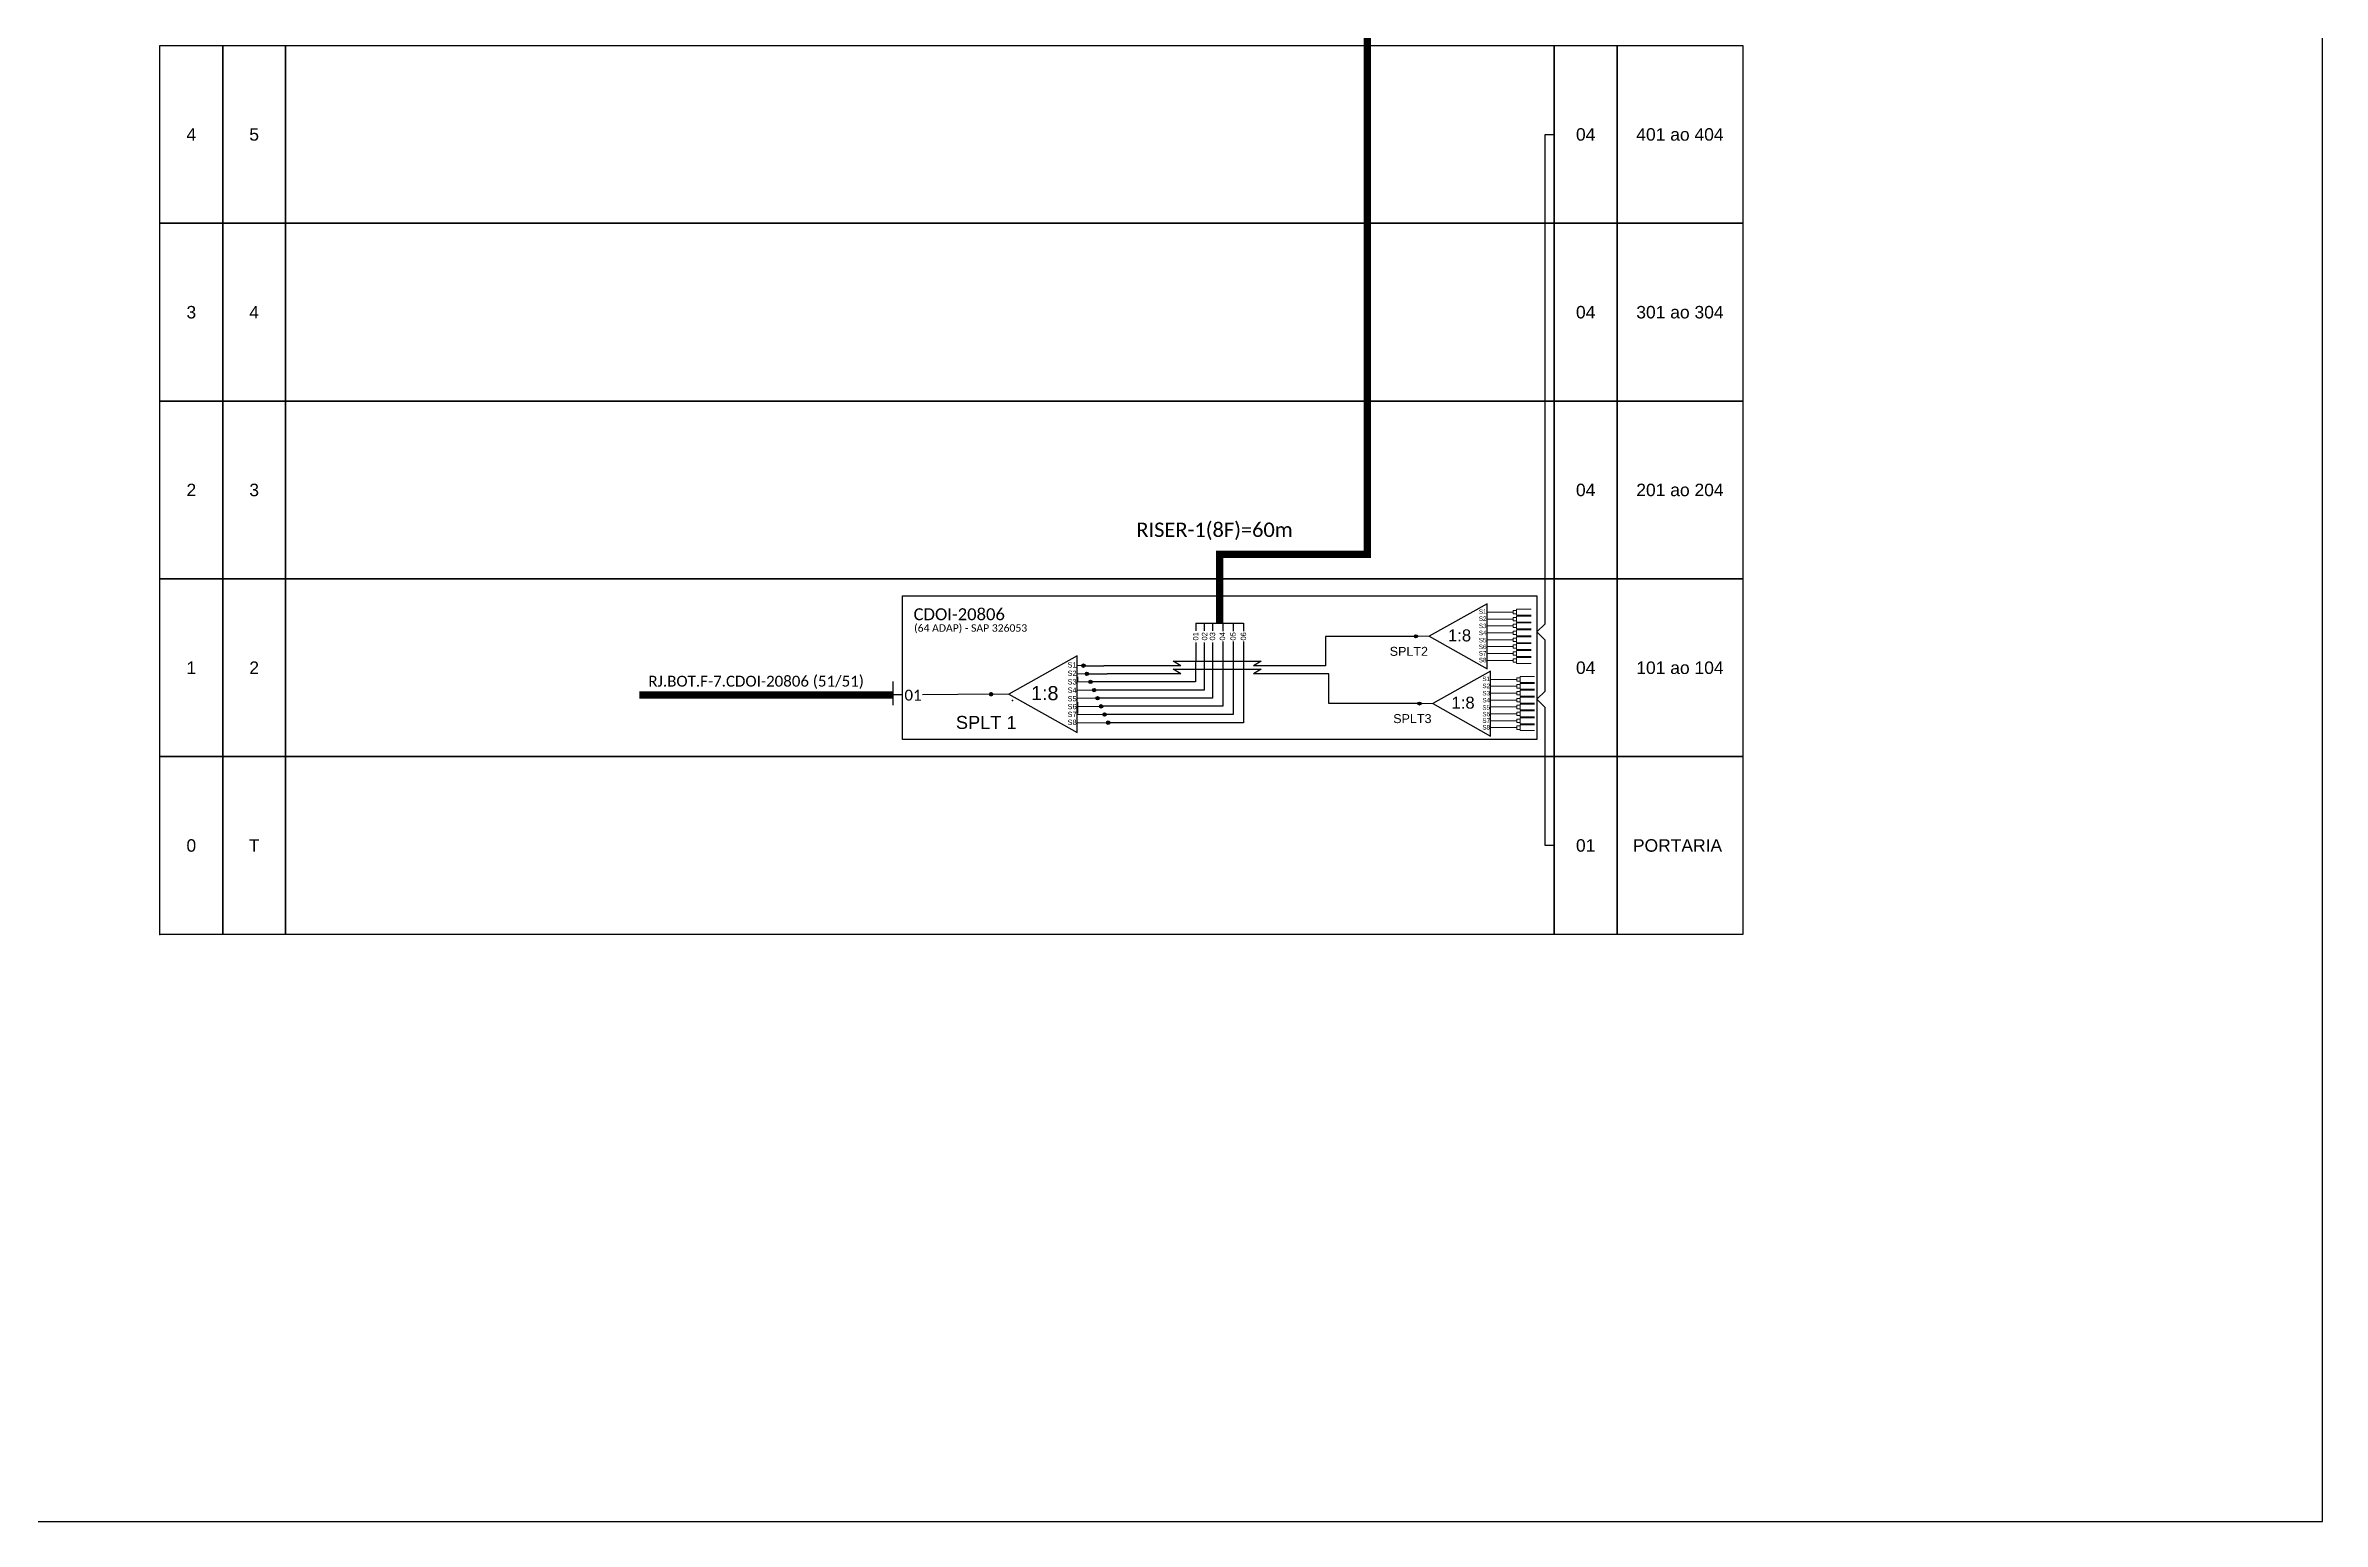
# Model space of a CAD drawing. Extents: x -89 to 1624, y 705 to 1299.
# Drawn here: x 1204.5 to 1623.7, y 705 to 976.9 of the extents above; entities that cross this region are included whole.
import ezdxf
from ezdxf.enums import TextEntityAlignment as Align

# ---------------------------------------------------------------- set-up
doc = ezdxf.new("R2010")
doc.units = 0
doc.styles.add('ARIAL', font='arial.ttf')
doc.styles.get("Standard").update_dxf_attribs({"font": 'arial.ttf'})
doc.styles.add('WMF-Calibri0', font='calibri.ttf')
doc.linetypes.add('RESERVA', pattern='A,0.5,-0.15,["RESERVA",Standard,S=0.18,R=0,X=0,Y=-0.1],-1.3', length=1.95)

# ---------------------------------------------------------------- blocks, each defined once
blk = doc.blocks.new('SPLT_1-8_SC-APC')
at = {"color": 1}
blk.add_lwpolyline([(-7.37, -2.1), (-17.04, -7.55), (-7.37, -13), (-7.37, -2.1)], dxfattribs=at)
at = {"color": 3, "lineweight": 0}
for points in [[(-2.99, -3.51), (-7.37, -3.51)], [(-2.41, -3.02), (-2.41, -4)], [(-2.41, -3.02), (0, -3.02)], [(-7.37, -4.66), (-2.99, -4.66)], [(-7.37, -5.82), (-2.99, -5.82)], [(-7.37, -6.97), (-2.99, -6.97)], [(-2.41, -4), (0, -4)], [(-2.41, -4.17), (-2.41, -5.16)], [(-2.41, -4.17), (0, -4.17)], [(-2.41, -5.16), (0, -5.16)], [(-2.41, -5.32), (-2.41, -6.31)], [(-2.41, -5.32), (0, -5.32)], [(-2.41, -6.31), (0, -6.31)], [(-2.41, -6.48), (-2.41, -7.46)], [(-2.41, -6.48), (0, -6.48)], [(-2.41, -7.46), (0, -7.46)], [(-7.37, -8.12), (-2.99, -8.12)], [(-7.37, -9.28), (-2.99, -9.28)], [(-7.37, -10.43), (-2.99, -10.43)], [(-2.41, -7.63), (-2.41, -8.62)], [(-2.41, -7.63), (0, -7.63)], [(-2.41, -8.62), (0, -8.62)], [(-2.41, -8.78), (-2.41, -9.77)], [(-2.41, -8.78), (0, -8.78)], [(-2.41, -9.77), (0, -9.77)], [(-2.41, -9.94), (-2.41, -10.92)], [(-2.41, -9.94), (0, -9.94)], [(-2.41, -10.92), (0, -10.92)], [(-2.41, -11.09), (-2.41, -12.08)], [(-2.41, -11.09), (0, -11.09)], [(-7.37, -11.58), (-2.99, -11.58)], [(-2.41, -12.08), (0, -12.08)]]:
    blk.add_lwpolyline(points, dxfattribs=at)
for points in [[(-2.99, -3.22), (-2.41, -3.22), (-2.41, -3.8), (-2.99, -3.8)], [(-2.99, -4.38), (-2.41, -4.38), (-2.41, -4.95), (-2.99, -4.95)], [(-2.99, -5.53), (-2.41, -5.53), (-2.41, -6.1), (-2.99, -6.1)], [(-2.99, -6.68), (-2.41, -6.68), (-2.41, -7.26), (-2.99, -7.26)], [(-2.99, -7.84), (-2.41, -7.84), (-2.41, -8.41), (-2.99, -8.41)], [(-2.99, -8.99), (-2.41, -8.99), (-2.41, -9.56), (-2.99, -9.56)], [(-2.99, -10.14), (-2.41, -10.14), (-2.41, -10.72), (-2.99, -10.72)], [(-2.99, -11.3), (-2.41, -11.3), (-2.41, -11.87), (-2.99, -11.87)]]:
    blk.add_lwpolyline(points, close=True, dxfattribs=at)
at = {"color": 1, "lineweight": 0}
blk.add_lwpolyline([(-17.04, -7.55), (-19.26, -7.55)], dxfattribs=at)
at = {"color": 1, "style": 'ARIAL'}
for s, height, p in [('S1', 0.75, (-8.74, -3.78)), ('1:8', 2, (-13.91, -8.4)), ('S2', 0.75, (-8.74, -4.97)), ('S3', 0.75, (-8.74, -6.18)), ('S4', 0.75, (-8.74, -7.36)), ('S5', 0.75, (-8.74, -8.57)), ('S6', 0.75, (-8.74, -9.69)), ('S7', 0.75, (-8.74, -10.78)), ('S8', 0.75, (-8.74, -11.9))]:
    blk.add_text(s, height=height, dxfattribs=at).set_placement(p)
blk = doc.blocks.new('SPLT_1-8_DIV_DIR')
h = blk.add_hatch(color=3)
h.dxf.hatch_style = 1
edge = h.paths.add_edge_path()
edge.add_arc((12.77, 4.04), 0.242, 0, 360)
h = blk.add_hatch(color=3)
h.dxf.hatch_style = 1
edge = h.paths.add_edge_path()
edge.add_arc((13.27, 2.88), 0.242, 0, 360)
h = blk.add_hatch(color=3)
h.dxf.hatch_style = 1
edge = h.paths.add_edge_path()
edge.add_arc((13.77, 1.73), 0.242, 0, 360)
h = blk.add_hatch(color=3)
h.dxf.hatch_style = 1
edge = h.paths.add_edge_path()
edge.add_arc((14.27, 0.58), 0.242, 0, 360)
h = blk.add_hatch(color=3)
h.dxf.hatch_style = 1
edge = h.paths.add_edge_path()
edge.add_arc((14.77, -0.58), 0.242, 0, 360)
h = blk.add_hatch(color=3)
h.dxf.hatch_style = 1
edge = h.paths.add_edge_path()
edge.add_arc((15.27, -1.73), 0.242, 0, 360)
h = blk.add_hatch(color=3)
h.dxf.hatch_style = 1
edge = h.paths.add_edge_path()
edge.add_arc((15.77, -2.88), 0.242, 0, 360)
h = blk.add_hatch(color=3)
h.dxf.hatch_style = 1
edge = h.paths.add_edge_path()
edge.add_arc((16.27, -4.04), 0.242, 0, 360)
at = {"color": 1}
blk.add_lwpolyline([(11.89, 5.45), (2.22, 0), (11.89, -5.45), (11.89, 5.45)], dxfattribs=at)
at = {"color": 7, "lineweight": 0}
for points in [[(12.77, 4.04), (11.89, 4.04)], [(11.89, 2.88), (13.27, 2.88)], [(11.89, 1.73), (13.77, 1.73)], [(11.89, 0.58), (14.27, 0.58)], [(11.89, -0.58), (14.77, -0.58)], [(11.89, -1.73), (15.27, -1.73)], [(11.89, -2.88), (15.77, -2.88)], [(11.89, -4.04), (16.27, -4.04)]]:
    blk.add_lwpolyline(points, dxfattribs=at)
at = {"color": 1, "lineweight": 0}
blk.add_lwpolyline([(2.22, 0), (0, 0)], dxfattribs=at)
at = {"color": 3}
for centre in [(12.77, 4.04), (13.27, 2.88), (13.77, 1.73), (14.27, 0.58), (14.77, -0.58), (15.27, -1.73), (15.77, -2.88), (16.27, -4.04)]:
    blk.add_circle(centre, 0.242, dxfattribs=at)
at = {"color": 1, "style": 'ARIAL'}
for s, height, p in [('S1', 0.75, (10.52, 3.77)), ('S2', 0.75, (10.52, 2.58)), ('1:8', 2, (5.35, -0.85)), ('S3', 0.75, (10.52, 1.37)), ('S4', 0.75, (10.52, 0.19)), ('S5', 0.75, (10.52, -1.02)), ('S6', 0.75, (10.52, -2.14)), ('S7', 0.75, (10.52, -3.24)), ('S8', 0.75, (10.52, -4.36))]:
    blk.add_text(s, height=height, dxfattribs=at).set_placement(p)

msp = doc.modelspace()

# ---------------------------------------------------------------- hatches: boundary and pattern name
h = msp.add_hatch(color=3)
h.dxf.hatch_style = 1
edge = h.paths.add_edge_path()
edge.add_arc((1456.82, 868.06), 0.282, 0, 360)
h = msp.add_hatch(color=3)
h.dxf.hatch_style = 1
edge = h.paths.add_edge_path()
edge.add_arc((1378.58, 857.39), 0.41, 0, 360)
h = msp.add_hatch(color=3)
h.dxf.hatch_style = 1
edge = h.paths.add_edge_path()
edge.add_arc((1457.47, 855.68), 0.282, 0, 360)

# ---------------------------------------------------------------- linework, layer by layer
at = {"color": 3}
msp.add_line((1395.59, 862.65), (1399.33, 862.65), dxfattribs=at)
at = {"color": 2}
for p, q in [((1413.54, 861.16), (1399.98, 861.16)), ((1440.8, 861.16), (1426.9, 861.16)), ((1440.8, 855.68), (1440.8, 861.16)), ((1457.47, 855.68), (1440.8, 855.68))]:
    msp.add_line(p, q, dxfattribs=at)
for points in [[(785.18, 705.02), (1623.75, 705.02), (1623.75, 1299.02), (785.18, 1299.02), (785.18, 705.02)], [(1394.5, 860.59), (1394.5, 859.7)]]:
    msp.add_lwpolyline(points)
at = {"color": 5, "const_width": 1.36}
msp.add_lwpolyline([(1447.84, 1162.56), (1447.84, 883.17), (1420.67, 883.17), (1420.67, 870.5)], dxfattribs=at)
for points in [[(1225.52, 976.88), (1237.09, 976.88), (1237.09, 944.14), (1225.52, 944.14)], [(1237.09, 976.88), (1248.67, 976.88), (1248.67, 944.14), (1237.09, 944.14)], [(1248.67, 976.88), (1482.28, 976.88), (1482.28, 944.14), (1248.67, 944.14)], [(1482.28, 976.88), (1493.85, 976.88), (1493.85, 944.14), (1482.28, 944.14)], [(1493.85, 976.88), (1517, 976.88), (1517, 944.14), (1493.85, 944.14)], [(1225.52, 944.14), (1237.09, 944.14), (1237.09, 911.4), (1225.52, 911.4)], [(1237.09, 944.14), (1248.67, 944.14), (1248.67, 911.4), (1237.09, 911.4)], [(1248.67, 944.14), (1482.28, 944.14), (1482.28, 911.4), (1248.67, 911.4)], [(1482.28, 944.14), (1493.85, 944.14), (1493.85, 911.4), (1482.28, 911.4)], [(1493.85, 944.14), (1517, 944.14), (1517, 911.4), (1493.85, 911.4)], [(1225.52, 911.4), (1237.09, 911.4), (1237.09, 878.65), (1225.52, 878.65)], [(1237.09, 911.4), (1248.67, 911.4), (1248.67, 878.65), (1237.09, 878.65)], [(1248.67, 911.4), (1482.28, 911.4), (1482.28, 878.65), (1248.67, 878.65)], [(1482.28, 911.4), (1493.85, 911.4), (1493.85, 878.65), (1482.28, 878.65)], [(1493.85, 911.4), (1517, 911.4), (1517, 878.65), (1493.85, 878.65)], [(1225.52, 878.65), (1237.09, 878.65), (1237.09, 845.91), (1225.52, 845.91)], [(1237.09, 878.65), (1248.67, 878.65), (1248.67, 845.91), (1237.09, 845.91)], [(1248.67, 878.65), (1482.28, 878.65), (1482.28, 845.91), (1248.67, 845.91)], [(1482.28, 878.65), (1493.85, 878.65), (1493.85, 845.91), (1482.28, 845.91)], [(1493.85, 878.65), (1517, 878.65), (1517, 845.91), (1493.85, 845.91)], [(1225.52, 845.91), (1237.09, 845.91), (1237.09, 813.17), (1225.52, 813.17)], [(1237.09, 845.91), (1248.67, 845.91), (1248.67, 813.17), (1237.09, 813.17)], [(1248.67, 845.91), (1482.28, 845.91), (1482.28, 813.17), (1248.67, 813.17)], [(1482.28, 845.91), (1493.85, 845.91), (1493.85, 813.17), (1482.28, 813.17)], [(1493.85, 845.91), (1517, 845.91), (1517, 813.17), (1493.85, 813.17)]]:
    msp.add_lwpolyline(points, close=True)
at = {"color": 3}
for points in [[(1482.28, 829.54), (1480.63, 829.54), (1480.63, 849.29), (1480.63, 854.95), (1479.06, 856.46), (1480.63, 857.96), (1480.63, 861.69), (1480.63, 861.69), (1480.63, 867.35), (1479.06, 868.86), (1480.63, 870.37), (1480.63, 960.51), (1482.28, 960.51)], [(1456.82, 868.06), (1440.15, 868.06), (1440.15, 862.65), (1426.9, 862.65)], [(1413.54, 862.65), (1399.33, 862.65)], [(1413.54, 862.65), (1412.13, 863.51), (1428.29, 863.51), (1426.9, 862.65)], [(1362.36, 857.27), (1360.58, 857.27)], [(1378.99, 857.41), (1365.98, 857.27)]]:
    msp.add_lwpolyline(points, dxfattribs=at)
at = {"color": 1}
msp.add_lwpolyline([(1362.3, 875.53), (1479.06, 875.53), (1479.06, 849.03), (1362.3, 849.03)], close=True, dxfattribs=at)
at = {"color": 5}
for points in [[(1416.27, 870.5), (1416.27, 869.05)], [(1416.27, 870.5), (1425.08, 870.5)], [(1417.8, 870.5), (1417.8, 869.05)], [(1419.33, 870.5), (1419.33, 869.05)], [(1421.25, 870.5), (1421.25, 869.02)], [(1416.27, 866.9), (1416.25, 859.7), (1397.2, 859.7)], [(1417.8, 866.9), (1417.8, 858.16), (1397.85, 858.16)], [(1419.33, 866.9), (1419.33, 856.66), (1398.5, 856.66)], [(1421.25, 867.09), (1421.25, 855.2), (1399.15, 855.2)], [(1395.28, 862.7), (1395.27, 862.7)]]:
    msp.add_lwpolyline(points, dxfattribs=at)
at = {"color": 8, "linetype": 'RESERVA', "ltscale": 4}
for points in [[(1423.16, 870.5), (1423.16, 869.03)], [(1425.08, 870.5), (1425.08, 869.02)], [(1423.16, 867.09), (1423.16, 853.65), (1399.8, 853.65)], [(1425.08, 867.09), (1425.08, 852.15), (1400.45, 852.15)]]:
    msp.add_lwpolyline(points, dxfattribs=at)
at = {"color": 1}
for points in [[(1360.58, 855.4), (1360.58, 859.77)], [(1394.5, 855.94), (1394.5, 853.87)]]:
    msp.add_lwpolyline(points, dxfattribs=at)
at = {"color": 2}
for points in [[(1396.24, 861.16), (1399.98, 861.16)], [(1413.54, 861.16), (1412.13, 862.02), (1428.29, 862.02), (1426.9, 861.16)]]:
    msp.add_lwpolyline(points, dxfattribs=at)
at = {"color": 1, "const_width": 1.36}
msp.add_lwpolyline([(1313.81, 857.27), (1360.58, 857.27)], dxfattribs=at)
at = {"color": 3}
for centre in [(1456.82, 868.06), (1457.47, 855.68)]:
    msp.add_circle(centre, 0.282, dxfattribs=at)
for p in [(1225.52, 944.14), (1225.52, 911.4), (1225.52, 878.65), (1382.55, 856.22), (1225.52, 845.91), (1225.52, 813.17)]:
    msp.add_point(p)

# ---------------------------------------------------------------- block references
at = {"color": 3, "xscale": 1.1, "yscale": 1.1, "zscale": 1.1}
for p in [(1478.01, 876.37), (1478.66, 863.98)]:
    msp.add_blockref('SPLT_1-8_SC-APC', p, dxfattribs=at)
at = {"xscale": 1.3, "yscale": 1.3, "zscale": 1.3}
msp.add_blockref('SPLT_1-8_DIV_DIR', (1378.99, 857.41), dxfattribs=at)

# ---------------------------------------------------------------- texts
at = {"style": 'ARIAL'}
for s, p in [('4', (1231.31, 960.51)), ('5', (1242.88, 960.51)), ('04', (1488.07, 960.51)), ('401 ao 404', (1505.43, 960.51)), ('3', (1231.31, 927.77)), ('4', (1242.88, 927.77)), ('04', (1488.07, 927.77)), ('301 ao 304', (1505.43, 927.77)), ('2', (1231.31, 895.03)), ('3', (1242.88, 895.03)), ('04', (1488.07, 895.03)), ('201 ao 204', (1505.43, 895.03)), ('1', (1231.31, 862.28)), ('2', (1242.88, 862.28)), ('04', (1488.07, 862.28)), ('101 ao 104', (1505.43, 862.28)), ('0', (1231.31, 829.54)), ('T', (1242.88, 829.54)), ('01', (1488.07, 829.54)), ('PORTARIA ', (1505.43, 829.54))]:
    msp.add_text(s, height=2.3, dxfattribs=at).set_placement(p, align=Align.MIDDLE_CENTER)
at = {"color": 5, "style": 'WMF-Calibri0'}
msp.add_text('RISER-1(8F)=60m', height=2.6457, dxfattribs=at).set_placement((1405.33, 886.37))
at = {"color": 1, "style": 'WMF-Calibri0'}
for s, height, p in [('CDOI-20806', 2.2, (1364.31, 871.03)), ('RJ.BOT.F-7.CDOI-20806 (51/51)', 2, (1315.47, 858.8))]:
    msp.add_text(s, height=height, dxfattribs=at).set_placement(p)
msp.add_text('(64 ADAP) - SAP 326053', height=1.375, dxfattribs=at).set_placement((1374.82, 868.91), align=Align.CENTER)
at = {"style": 'ARIAL'}
for s, p in [('01', (1416.26, 868.06)), ('02', (1417.89, 868.06)), ('03', (1419.35, 868.06)), ('04', (1421.18, 868.06)), ('05', (1423.14, 868.06)), ('06', (1425.05, 868.06))]:
    msp.add_text(s, height=0.992, rotation=90, dxfattribs=at).set_placement(p, align=Align.MIDDLE_CENTER)
for s, p in [('SPLT2', (1455.51, 864.47)), ('SPLT3', (1456.16, 852.08))]:
    msp.add_text(s, height=1.65, dxfattribs=at).set_placement(p, align=Align.CENTER)
at = {"style": 'WMF-Calibri0'}
msp.add_text('01', height=2, dxfattribs=at).set_placement((1362.63, 856.23))
at = {"color": 7, "style": 'ARIAL'}
msp.add_text('SPLT 1', height=2.4, dxfattribs=at).set_placement((1372.1, 851))

doc.saveas('drawing.dxf')
